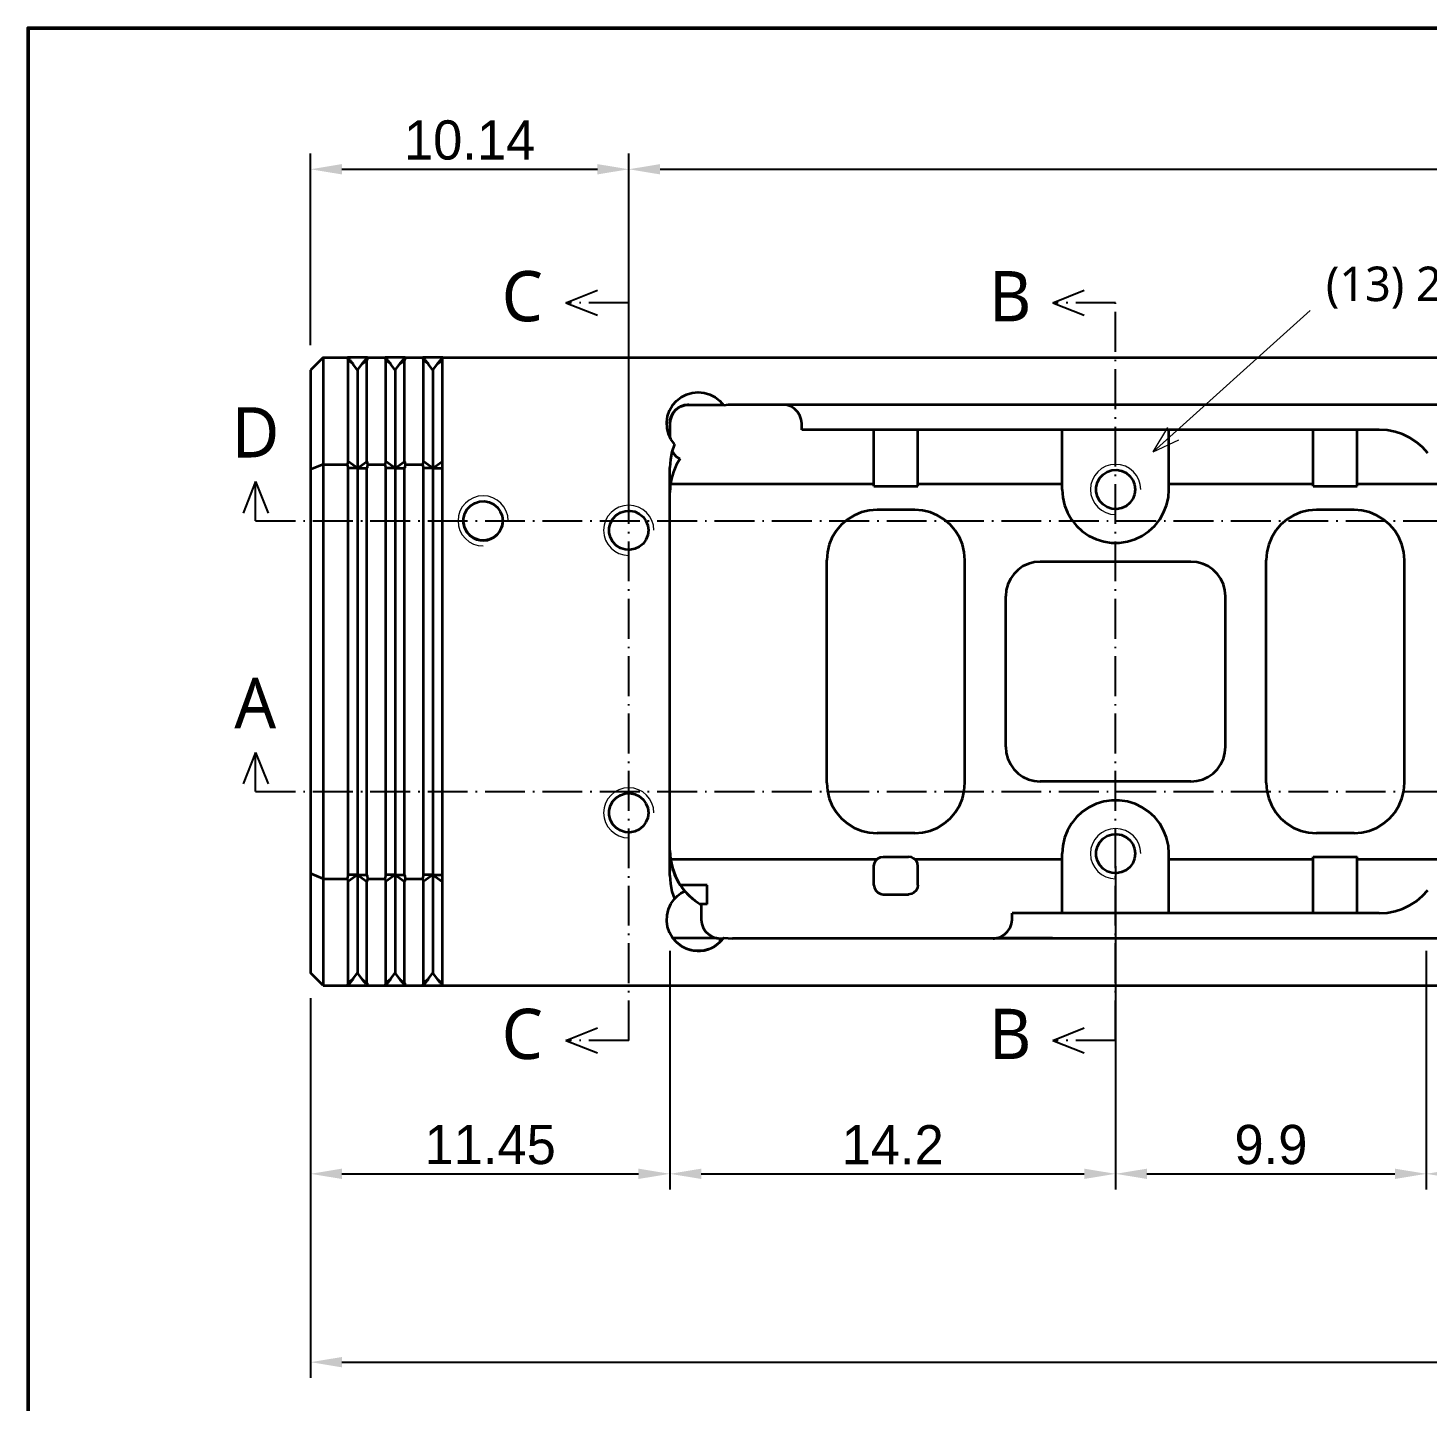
# Model space of a CAD drawing. Header units: millimetres. Extents: x 0 to 420, y 0 to 297.
# Drawn here: x 10 to 99.2, y 199.5 to 287 of the extents above; entities that cross this region are included whole.
import ezdxf

# ---------------------------------------------------------------- set-up
doc = ezdxf.new("R2010")
doc.units = ezdxf.units.MM
doc.linetypes.add('DASHDOT', pattern=[3.556, 2.54, -0.508, 0, -0.508])
for name, color, linetype, lineweight in [('BORDER', 7, 'Continuous', 50), ('CUTLINE', 1, 'DASHDOT', 25), ('DIM', 5, 'Continuous', 13), ('HATCH', 8, 'Continuous', 9), ('TEXT', 7, 'Continuous', 18), ('VISIBLE', 7, 'Continuous', 35)]:
    doc.layers.add(name, color=color, linetype=linetype, lineweight=lineweight)
doc.styles.add('OpenSans', font='OpenSans-Regular.ttf')
doc.dimstyles.new('FK', dxfattribs={"dimtxt": 2.5, "dimasz": 2, "dimexe": 1, "dimexo": 0.8, "dimgap": 0.6, "dimtad": 1, "dimdec": 3, "dimlfac": 0.5, "dimdsep": 46, "dimcen": 2.5, "dimclrd": 5, "dimclre": 5, "dimclrt": 7, "dimazin": 3, "dimtfac": 1, "dimtmove": 0, "dimatfit": 3})

msp = doc.modelspace()

# ---------------------------------------------------------------- linework, layer by layer
at = {"layer": 'BORDER'}
msp.add_lwpolyline([(10, 10), (410, 10), (410, 287), (10, 287)], close=True, dxfattribs=at)
at = {"layer": 'CUTLINE'}
for p, q in [((44.28, 269.5), (46.28, 270.3)), ((75.3, 269.5), (77.3, 270.3)), ((48.28, 269.5), (44.28, 269.5)), ((44.28, 269.5), (46.28, 268.7)), ((48.28, 222.5), (48.28, 269.5)), ((79.3, 269.5), (75.3, 269.5)), ((75.3, 269.5), (77.3, 268.7)), ((79.3, 222.5), (79.3, 269.5)), ((24.5, 258.1), (23.7, 256.1)), ((24.5, 255.6), (24.5, 258.1)), ((24.5, 258.1), (25.3, 256.1)), ((24.5, 255.6), (229.9, 255.6)), ((24.5, 240.85), (23.7, 238.85)), ((24.5, 238.35), (24.5, 240.85)), ((24.5, 240.85), (25.3, 238.85)), ((24.5, 238.35), (229.9, 238.35)), ((44.28, 222.5), (46.28, 223.3)), ((75.3, 222.5), (77.3, 223.3)), ((48.28, 222.5), (44.28, 222.5)), ((44.28, 222.5), (46.28, 221.7)), ((79.3, 222.5), (75.3, 222.5)), ((75.3, 222.5), (77.3, 221.7))]:
    msp.add_line(p, q, dxfattribs=at)
at = {"layer": 'DIM'}
for q in [(91.7, 269), (82.6223, 261.5457), (83.334, 260.755)]:
    msp.add_line((81.7, 260), q, dxfattribs=at)
at = {"layer": 'HATCH'}
for centre in [(79.3, 257.6), (39, 255.6), (48.28, 255), (48.28, 237), (79.3, 234.4)]:
    msp.add_arc(centre, 1.6, 0, 270, dxfattribs=at)
at = {"layer": 'VISIBLE'}
for points in [[(28.8, 266), (28, 265.2)], [(28.8, 266), (30.3506, 266)], [(28.8, 266), (28.8, 259.2)], [(30.3506, 266), (30.3517, 266), (30.3528, 266), (30.3538, 266), (30.3549, 266), (30.3559, 266), (30.357, 266), (30.358, 266), (30.359, 266), (30.36, 266), (30.361, 266), (30.362, 266), (30.3629, 266), (30.3639, 266), (30.3648, 266)], [(30.4, 265.8243), (30.3998, 265.8365), (30.399, 265.8487), (30.3978, 265.861), (30.396, 265.8732), (30.3938, 265.8856), (30.391, 265.8979), (30.3878, 265.9104), (30.384, 265.9229), (30.3797, 265.9355), (30.3749, 265.9481), (30.3696, 265.9609), (30.3638, 265.9738), (30.3575, 265.9868), (30.3506, 266)], [(31.6352, 266), (30.3648, 266)], [(30.3648, 266), (30.402, 265.9605), (30.4367, 265.9233), (30.4691, 265.8882), (30.4994, 265.8552), (30.5275, 265.824), (30.5538, 265.7945), (30.5781, 265.7667), (30.6008, 265.7404), (30.6218, 265.7155), (30.6413, 265.6919), (30.6593, 265.6695), (30.6759, 265.6482), (30.6911, 265.6279), (30.7051, 265.6085)], [(31.2949, 265.6085), (31.3089, 265.6279), (31.3241, 265.6482), (31.3407, 265.6695), (31.3587, 265.6919), (31.3782, 265.7155), (31.3992, 265.7404), (31.4219, 265.7667), (31.4462, 265.7945), (31.4725, 265.824), (31.5006, 265.8552), (31.5309, 265.8882), (31.5633, 265.9233), (31.598, 265.9605), (31.6352, 266)], [(31.6494, 266), (31.6425, 265.9868), (31.6362, 265.9738), (31.6304, 265.9609), (31.6251, 265.9481), (31.6203, 265.9355), (31.616, 265.9229), (31.6122, 265.9104), (31.609, 265.8979), (31.6062, 265.8856), (31.604, 265.8732), (31.6022, 265.861), (31.601, 265.8487), (31.6002, 265.8365), (31.6, 265.8243)], [(31.6352, 266), (31.6361, 266), (31.6371, 266), (31.638, 266), (31.639, 266), (31.64, 266), (31.641, 266), (31.642, 266), (31.643, 266), (31.6441, 266), (31.6451, 266), (31.6462, 266), (31.6472, 266), (31.6483, 266), (31.6494, 266)], [(31.6494, 266), (32.7506, 266)], [(32.7506, 266), (32.7517, 266), (32.7528, 266), (32.7538, 266), (32.7549, 266), (32.7559, 266), (32.757, 266), (32.758, 266), (32.759, 266), (32.76, 266), (32.761, 266), (32.762, 266), (32.7629, 266), (32.7639, 266), (32.7648, 266)], [(32.8, 265.8243), (32.7998, 265.8365), (32.799, 265.8487), (32.7978, 265.861), (32.796, 265.8732), (32.7938, 265.8856), (32.791, 265.8979), (32.7878, 265.9104), (32.784, 265.9229), (32.7797, 265.9355), (32.7749, 265.9481), (32.7696, 265.9609), (32.7638, 265.9738), (32.7575, 265.9868), (32.7506, 266)], [(34.0352, 266), (32.7648, 266)], [(32.7648, 266), (32.802, 265.9605), (32.8367, 265.9233), (32.8691, 265.8882), (32.8994, 265.8552), (32.9275, 265.824), (32.9538, 265.7945), (32.9781, 265.7667), (33.0008, 265.7404), (33.0218, 265.7155), (33.0413, 265.6919), (33.0593, 265.6695), (33.0759, 265.6482), (33.0911, 265.6279), (33.1051, 265.6085)], [(33.6949, 265.6085), (33.7089, 265.6279), (33.7241, 265.6482), (33.7407, 265.6695), (33.7587, 265.6919), (33.7782, 265.7155), (33.7992, 265.7404), (33.8219, 265.7667), (33.8462, 265.7945), (33.8725, 265.824), (33.9006, 265.8552), (33.9309, 265.8882), (33.9633, 265.9233), (33.998, 265.9605), (34.0352, 266)], [(34.0494, 266), (34.0425, 265.9868), (34.0362, 265.9738), (34.0304, 265.9609), (34.0251, 265.9481), (34.0203, 265.9355), (34.016, 265.9229), (34.0122, 265.9104), (34.009, 265.8979), (34.0062, 265.8856), (34.004, 265.8732), (34.0022, 265.861), (34.001, 265.8487), (34.0002, 265.8365), (34, 265.8243)], [(34.0352, 266), (34.0361, 266), (34.0371, 266), (34.038, 266), (34.039, 266), (34.04, 266), (34.041, 266), (34.042, 266), (34.043, 266), (34.0441, 266), (34.0451, 266), (34.0462, 266), (34.0472, 266), (34.0483, 266), (34.0494, 266)], [(34.0494, 266), (35.1506, 266)], [(35.1506, 266), (35.1517, 266), (35.1528, 266), (35.1538, 266), (35.1549, 266), (35.1559, 266), (35.157, 266), (35.158, 266), (35.159, 266), (35.16, 266), (35.161, 266), (35.162, 266), (35.1629, 266), (35.1639, 266), (35.1648, 266)], [(35.2, 265.8243), (35.1998, 265.8365), (35.199, 265.8487), (35.1978, 265.861), (35.196, 265.8732), (35.1938, 265.8856), (35.191, 265.8979), (35.1878, 265.9104), (35.184, 265.9229), (35.1797, 265.9355), (35.1749, 265.9481), (35.1696, 265.9609), (35.1638, 265.9738), (35.1575, 265.9868), (35.1506, 266)], [(36.4352, 266), (35.1648, 266)], [(35.1648, 266), (35.202, 265.9605), (35.2367, 265.9233), (35.2691, 265.8882), (35.2994, 265.8552), (35.3275, 265.824), (35.3538, 265.7945), (35.3781, 265.7667), (35.4008, 265.7404), (35.4218, 265.7155), (35.4413, 265.6919), (35.4593, 265.6695), (35.4759, 265.6482), (35.4911, 265.6279), (35.5051, 265.6085)], [(36.0949, 265.6085), (36.1089, 265.6279), (36.1241, 265.6482), (36.1407, 265.6695), (36.1587, 265.6919), (36.1782, 265.7155), (36.1992, 265.7404), (36.2219, 265.7667), (36.2462, 265.7945), (36.2725, 265.824), (36.3006, 265.8552), (36.3309, 265.8882), (36.3633, 265.9233), (36.398, 265.9605), (36.4352, 266)], [(36.4, 265.9461), (36.4034, 265.9498), (36.4068, 265.9535), (36.4102, 265.9573), (36.4137, 265.9611), (36.4171, 265.9649), (36.4206, 265.9687), (36.4241, 265.9725), (36.4277, 265.9764), (36.4312, 265.9803), (36.4348, 265.9842), (36.4384, 265.9881), (36.4421, 265.992), (36.4457, 265.996), (36.4494, 266)], [(36.4, 265.9461), (36.4, 265.9396), (36.4, 265.9327), (36.4, 265.9254), (36.4, 265.9178), (36.4, 265.9099), (36.4, 265.9017), (36.4, 265.8931), (36.4, 265.8842), (36.4, 265.8749), (36.4, 265.8654), (36.4, 265.8556), (36.4, 265.8454), (36.4, 265.835), (36.4, 265.8243)], [(36.4352, 266), (36.4361, 266), (36.4371, 266), (36.438, 266), (36.439, 266), (36.44, 266), (36.441, 266), (36.442, 266), (36.443, 266), (36.4441, 266), (36.4451, 266), (36.4462, 266), (36.4472, 266), (36.4483, 266), (36.4494, 266)], [(36.4494, 266), (203.2506, 266)], [(28, 265.2), (28, 258.8686)], [(30.4, 259.3757), (30.4, 265.8243)], [(30.7051, 265.6085), (30.4, 265.8243)], [(31, 265.1915), (30.7051, 265.6085)], [(31, 265.1915), (31.2949, 265.6085)], [(31, 265.1915), (31, 258.9515)], [(31.2949, 265.6085), (31.6, 265.8243)], [(31.6, 259.3757), (31.6, 265.8243)], [(32.8, 259.3757), (32.8, 265.8243)], [(33.1051, 265.6085), (32.8, 265.8243)], [(33.4, 265.1915), (33.1051, 265.6085)], [(33.4, 265.1915), (33.6949, 265.6085)], [(33.4, 265.1915), (33.4, 258.9515)], [(33.6949, 265.6085), (34, 265.8243)], [(34, 259.3757), (34, 265.8243)], [(35.2, 259.3757), (35.2, 265.8243)], [(35.5051, 265.6085), (35.2, 265.8243)], [(35.8, 265.1915), (35.5051, 265.6085)], [(35.8, 265.1915), (36.0949, 265.6085)], [(35.8, 265.1915), (35.8, 258.9515)], [(36.0949, 265.6085), (36.4, 265.8243)], [(36.4, 265.8243), (36.4, 259.3757)], [(51.1881, 260.4907), (50.9677, 260.8005), (50.8098, 261.1464), (50.7203, 261.516), (50.7023, 261.8959), (50.7565, 262.2722), (50.8811, 262.6315), (51.0713, 262.9608), (51.3204, 263.248), (51.6195, 263.483), (51.9575, 263.6571), (52.3224, 263.764), (52.701, 263.8), (53.0795, 263.7637), (53.4443, 263.6563), (53.7822, 263.4819), (54.081, 263.2467), (54.3298, 262.9592)], [(52.1, 263), (51.833, 262.9699), (51.5793, 262.8812), (51.3518, 262.7382), (51.1618, 262.5482), (51.0188, 262.3207), (50.9301, 262.067), (50.9, 261.8)], [(50.9, 261.8), (50.9232, 262.0348), (50.9894, 262.2545), (51.0938, 262.454), (51.2327, 262.6293), (51.4043, 262.7777), (51.6081, 262.8946), (51.8433, 262.9722), (52.1, 263)], [(51.1652, 262.5524), (51.1518, 262.5355), (51.1387, 262.5183), (51.1259, 262.5008), (51.1135, 262.4832), (51.1013, 262.4653), (51.0895, 262.4472), (51.078, 262.4289), (51.0668, 262.4104), (51.056, 262.3917), (51.0455, 262.3728), (51.0354, 262.3537), (51.0256, 262.3345), (51.0161, 262.315), (51.007, 262.2954)], [(51.4831, 262.8293), (51.4574, 262.8134), (51.432, 262.7969), (51.4071, 262.7798), (51.3826, 262.762), (51.3586, 262.7436), (51.3351, 262.7246), (51.312, 262.705), (51.2894, 262.6849), (51.2674, 262.6642), (51.2459, 262.6429), (51.2249, 262.6211), (51.2045, 262.5988), (51.1846, 262.5759), (51.1653, 262.5526)], [(51.5188, 262.8498), (51.5162, 262.8484), (51.5137, 262.847), (51.5111, 262.8456), (51.5085, 262.8441), (51.506, 262.8427), (51.5034, 262.8412), (51.5009, 262.8397), (51.4984, 262.8383), (51.4958, 262.8368), (51.4933, 262.8353), (51.4908, 262.8338), (51.4882, 262.8323), (51.4857, 262.8308), (51.4832, 262.8293)], [(51.5796, 262.8813), (51.5752, 262.8792), (51.5708, 262.877), (51.5664, 262.8748), (51.562, 262.8727), (51.5577, 262.8705), (51.5533, 262.8682), (51.549, 262.866), (51.5446, 262.8638), (51.5403, 262.8615), (51.536, 262.8592), (51.5317, 262.8569), (51.5274, 262.8546), (51.5231, 262.8522), (51.5188, 262.8499)], [(51.6718, 262.921), (51.6718, 262.921), (51.6717, 262.921), (51.6717, 262.921), (51.6717, 262.921), (51.6717, 262.921), (51.6717, 262.921), (51.6717, 262.921), (51.6717, 262.921), (51.6717, 262.921), (51.6717, 262.921), (51.6717, 262.921), (51.6717, 262.921), (51.6717, 262.9209), (51.6717, 262.9209)], [(51.6889, 262.9274), (51.6889, 262.9274), (51.6888, 262.9274), (51.6888, 262.9274), (51.6888, 262.9274), (51.6888, 262.9274), (51.6888, 262.9273), (51.6888, 262.9273), (51.6888, 262.9273), (51.6888, 262.9273), (51.6888, 262.9273), (51.6887, 262.9273), (51.6887, 262.9273), (51.6887, 262.9273), (51.6887, 262.9273)], [(51.9049, 262.984), (51.8938, 262.9821), (51.8827, 262.9802), (51.8717, 262.9781), (51.8607, 262.9759), (51.8497, 262.9736), (51.8387, 262.9712), (51.8277, 262.9687), (51.8168, 262.9661), (51.8059, 262.9634), (51.795, 262.9606), (51.7841, 262.9577), (51.7733, 262.9547), (51.7625, 262.9516), (51.7517, 262.9483)], [(51.9071, 262.9844), (51.9071, 262.9844), (51.9071, 262.9844), (51.9071, 262.9844), (51.9071, 262.9844), (51.907, 262.9844), (51.907, 262.9844), (51.907, 262.9844), (51.907, 262.9844), (51.907, 262.9844), (51.907, 262.9844), (51.907, 262.9844), (51.907, 262.9844), (51.907, 262.9844), (51.9069, 262.9844)], [(52.1, 263), (52.0938, 263), (52.0876, 262.9999), (52.0814, 262.9999), (52.0753, 262.9997), (52.0691, 262.9996), (52.0629, 262.9994), (52.0567, 262.9992), (52.0505, 262.999), (52.0443, 262.9987), (52.0382, 262.9984), (52.032, 262.9981), (52.0258, 262.9977), (52.0196, 262.9973), (52.0134, 262.9969)], [(52.1, 263), (54.3, 263)], [(54.9, 263), (54.6142, 262.9898), (54.3298, 262.9592)], [(210.7, 263), (54.9, 263)], [(59.3, 261.8), (59.2699, 262.067), (59.1812, 262.3207), (59.0382, 262.5482), (58.8482, 262.7382), (58.6207, 262.8812), (58.367, 262.9699), (58.1, 263)], [(50.9, 261.8), (50.9, 260.9282)], [(50.9309, 262.0706), (50.9298, 262.0657), (50.9287, 262.0608), (50.9276, 262.056), (50.9266, 262.0511), (50.9255, 262.0462), (50.9245, 262.0413), (50.9235, 262.0364), (50.9225, 262.0315), (50.9216, 262.0266), (50.9207, 262.0217), (50.9197, 262.0168), (50.9189, 262.0119), (50.918, 262.0069), (50.9171, 262.002)], [(59.3, 261.4), (59.3, 261.8)], [(96.1, 261.4), (59.3, 261.4)], [(63.9, 257.8), (63.9, 261.4)], [(66.7, 257.8), (66.7, 261.4)], [(75.9, 257.6), (75.9, 261.4)], [(82.7, 257.6), (82.7, 261.4)], [(91.9, 257.8), (91.9, 261.4)], [(94.7, 257.8), (94.7, 261.4)], [(99.207, 259.9192), (98.8627, 260.2926), (98.4739, 260.6194), (98.0467, 260.8943), (97.5882, 261.1129), (97.1057, 261.2715), (96.6069, 261.3677), (96.1, 261.4)], [(51.1881, 260.4907), (51.0289, 260.0074), (50.9324, 259.5078), (50.9, 259)], [(51.0379, 260.0414), (51.1668, 259.8456), (51.3312, 259.6786), (51.5249, 259.5468)], [(51.0379, 260.0414), (51.132, 259.8908), (51.2467, 259.7563), (51.3789, 259.6408), (51.5249, 259.5468)], [(28.8, 259.2), (28, 258.8686)], [(28, 258.8686), (28, 233.1314)], [(28.8, 259.2), (28.8, 232.8)], [(28.8, 259.2), (30.3506, 259.2)], [(30.3506, 259.2), (30.3575, 259.2132), (30.3638, 259.2262), (30.3696, 259.2391), (30.3749, 259.2519), (30.3797, 259.2645), (30.384, 259.2771), (30.3878, 259.2896), (30.391, 259.3021), (30.3938, 259.3144), (30.396, 259.3268), (30.3978, 259.339), (30.399, 259.3513), (30.3998, 259.3635), (30.4, 259.3757)], [(30.4, 258.9515), (30.3998, 258.9688), (30.399, 258.9861), (30.3978, 259.0034), (30.396, 259.0207), (30.3938, 259.0382), (30.391, 259.0557), (30.3878, 259.0733), (30.384, 259.0909), (30.3797, 259.1087), (30.3749, 259.1267), (30.3696, 259.1447), (30.3638, 259.163), (30.3575, 259.1814), (30.3506, 259.2)], [(31, 258.9515), (30.4, 259.3757)], [(30.4, 233.0485), (30.4, 258.9515)], [(31, 258.9515), (30.4, 258.9515)], [(31, 258.9515), (31.6, 259.3757)], [(31, 258.9515), (31, 233.0485)], [(31, 258.9515), (31.6, 258.9515)], [(31.6, 259.3757), (31.6002, 259.3635), (31.601, 259.3513), (31.6022, 259.339), (31.604, 259.3268), (31.6062, 259.3144), (31.609, 259.3021), (31.6122, 259.2896), (31.616, 259.2771), (31.6203, 259.2645), (31.6251, 259.2519), (31.6304, 259.2391), (31.6362, 259.2262), (31.6425, 259.2132), (31.6494, 259.2)], [(31.6494, 259.2), (31.6425, 259.1814), (31.6362, 259.163), (31.6304, 259.1447), (31.6251, 259.1267), (31.6203, 259.1087), (31.616, 259.0909), (31.6122, 259.0733), (31.609, 259.0557), (31.6062, 259.0382), (31.604, 259.0207), (31.6022, 259.0034), (31.601, 258.9861), (31.6002, 258.9688), (31.6, 258.9515)], [(31.6, 233.0485), (31.6, 258.9515)], [(31.6494, 259.2), (32.7506, 259.2)], [(32.7506, 259.2), (32.7575, 259.2132), (32.7638, 259.2262), (32.7696, 259.2391), (32.7749, 259.2519), (32.7797, 259.2645), (32.784, 259.2771), (32.7878, 259.2896), (32.791, 259.3021), (32.7938, 259.3144), (32.796, 259.3268), (32.7978, 259.339), (32.799, 259.3513), (32.7998, 259.3635), (32.8, 259.3757)], [(32.8, 258.9515), (32.7998, 258.9688), (32.799, 258.9861), (32.7978, 259.0034), (32.796, 259.0207), (32.7938, 259.0382), (32.791, 259.0557), (32.7878, 259.0733), (32.784, 259.0909), (32.7797, 259.1087), (32.7749, 259.1267), (32.7696, 259.1447), (32.7638, 259.163), (32.7575, 259.1814), (32.7506, 259.2)], [(33.4, 258.9515), (32.8, 259.3757)], [(32.8, 233.0485), (32.8, 258.9515)], [(33.4, 258.9515), (32.8, 258.9515)], [(33.4, 258.9515), (34, 259.3757)], [(33.4, 258.9515), (33.4, 233.0485)], [(33.4, 258.9515), (34, 258.9515)], [(34, 259.3757), (34.0002, 259.3635), (34.001, 259.3513), (34.0022, 259.339), (34.004, 259.3268), (34.0062, 259.3144), (34.009, 259.3021), (34.0122, 259.2896), (34.016, 259.2771), (34.0203, 259.2645), (34.0251, 259.2519), (34.0304, 259.2391), (34.0362, 259.2262), (34.0425, 259.2132), (34.0494, 259.2)], [(34.0494, 259.2), (34.0425, 259.1814), (34.0362, 259.163), (34.0304, 259.1447), (34.0251, 259.1267), (34.0203, 259.1087), (34.016, 259.0909), (34.0122, 259.0733), (34.009, 259.0557), (34.0062, 259.0382), (34.004, 259.0207), (34.0022, 259.0034), (34.001, 258.9861), (34.0002, 258.9688), (34, 258.9515)], [(34, 233.0485), (34, 258.9515)], [(34.0494, 259.2), (35.1506, 259.2)], [(35.1506, 259.2), (35.1575, 259.2132), (35.1638, 259.2262), (35.1696, 259.2391), (35.1749, 259.2519), (35.1797, 259.2645), (35.184, 259.2771), (35.1878, 259.2896), (35.191, 259.3021), (35.1938, 259.3144), (35.196, 259.3268), (35.1978, 259.339), (35.199, 259.3513), (35.1998, 259.3635), (35.2, 259.3757)], [(35.2, 258.9515), (35.1998, 258.9688), (35.199, 258.9861), (35.1978, 259.0034), (35.196, 259.0207), (35.1938, 259.0382), (35.191, 259.0557), (35.1878, 259.0733), (35.184, 259.0909), (35.1797, 259.1087), (35.1749, 259.1267), (35.1696, 259.1447), (35.1638, 259.163), (35.1575, 259.1814), (35.1506, 259.2)], [(35.8, 258.9515), (35.2, 259.3757)], [(35.2, 233.0485), (35.2, 258.9515)], [(35.8, 258.9515), (35.2, 258.9515)], [(35.8, 258.9515), (36.4, 259.3757)], [(35.8, 258.9515), (35.8, 233.0485)], [(35.8, 258.9515), (36.4, 258.9515)], [(36.4, 259.3757), (36.4, 259.3513), (36.4, 259.3256), (36.4, 259.2987), (36.4, 259.2707), (36.4, 259.2417), (36.4, 259.2118), (36.4, 259.1811), (36.4, 259.1496), (36.4, 259.1176), (36.4, 259.085), (36.4, 259.052), (36.4, 259.0187), (36.4, 258.9851), (36.4, 258.9515)], [(36.4, 258.9515), (36.4, 233.0485)], [(51.5249, 259.5468), (51.3038, 259.1514), (51.1289, 258.7336), (51.0023, 258.2987), (50.9256, 257.8522), (50.9, 257.4)], [(50.9, 233), (50.9, 259)], [(51.5249, 259.5468), (51.4815, 259.477)], [(80.55, 257.6), (80.5107, 257.2891), (80.3954, 256.9978), (80.2112, 256.7443), (79.9698, 256.5446), (79.6863, 256.4112), (79.3785, 256.3525), (79.0658, 256.3721), (78.7678, 256.469), (78.5032, 256.6369), (78.2887, 256.8653), (78.1378, 257.1398), (78.0599, 257.4433), (78.0599, 257.7567), (78.1378, 258.0602), (78.2887, 258.3347), (78.5032, 258.5631), (78.7678, 258.731), (79.0658, 258.8279), (79.3785, 258.8475), (79.6863, 258.7888), (79.9698, 258.6554), (80.2112, 258.4557), (80.3954, 258.2022), (80.5107, 257.9109), (80.55, 257.6)], [(50.939, 257.9574), (63.9, 257.9574)], [(66.7, 257.9574), (75.9, 257.9574)], [(82.7, 257.9574), (91.9, 257.9574)], [(94.7, 257.9574), (214.7, 257.9574)], [(50.9134, 257.7273), (50.9, 257.4)], [(63.9, 257.8), (66.7, 257.8)], [(75.9, 257.6), (75.938, 257.0933), (76.0511, 256.5978), (76.2367, 256.1248), (76.4908, 255.6847), (76.8076, 255.2874), (77.1801, 254.9418), (77.6, 254.6555), (78.0578, 254.435), (78.5434, 254.2852), (79.0459, 254.2095), (79.5541, 254.2095), (80.0566, 254.2852), (80.5422, 254.435), (81, 254.6555), (81.4199, 254.9418), (81.7924, 255.2874), (82.1092, 255.6847), (82.3633, 256.1248), (82.5489, 256.5978), (82.662, 257.0933), (82.7, 257.6)], [(91.9, 257.8), (94.7, 257.8)], [(40.25, 255.6), (40.2107, 255.2891), (40.0954, 254.9978), (39.9112, 254.7443), (39.6698, 254.5446), (39.3863, 254.4112), (39.0785, 254.3525), (38.7658, 254.3721), (38.4678, 254.469), (38.2032, 254.6369), (37.9887, 254.8653), (37.8378, 255.1398), (37.7599, 255.4433), (37.7599, 255.7567), (37.8378, 256.0602), (37.9887, 256.3347), (38.2032, 256.5631), (38.4678, 256.731), (38.7658, 256.8279), (39.0785, 256.8475), (39.3863, 256.7888), (39.6698, 256.6554), (39.9112, 256.4557), (40.0954, 256.2022), (40.2107, 255.9109), (40.25, 255.6)], [(49.53, 255), (49.4907, 254.6891), (49.3754, 254.3978), (49.1912, 254.1443), (48.9498, 253.9446), (48.6663, 253.8112), (48.3585, 253.7525), (48.0458, 253.7721), (47.7478, 253.869), (47.4832, 254.0369), (47.2687, 254.2653), (47.1178, 254.5398), (47.0399, 254.8433), (47.0399, 255.1567), (47.1178, 255.4602), (47.2687, 255.7347), (47.4832, 255.9631), (47.7478, 256.131), (48.0458, 256.2279), (48.3585, 256.2475), (48.6663, 256.1888), (48.9498, 256.0554), (49.1912, 255.8557), (49.3754, 255.6022), (49.4907, 255.3109), (49.53, 255)], [(64.1, 256.3), (63.5994, 256.2606), (63.1111, 256.1434), (62.6472, 255.9512), (62.2191, 255.6889), (61.8373, 255.3627), (61.5111, 254.9809), (61.2488, 254.5528), (61.0566, 254.0889), (60.9394, 253.6006), (60.9, 253.1)], [(66.5, 256.3), (64.1, 256.3)], [(69.7, 253.1), (69.6606, 253.6006), (69.5434, 254.0889), (69.3512, 254.5528), (69.0889, 254.9809), (68.7627, 255.3627), (68.3809, 255.6889), (67.9528, 255.9512), (67.4889, 256.1434), (67.0006, 256.2606), (66.5, 256.3)], [(92.1, 256.3), (91.5994, 256.2606), (91.1111, 256.1434), (90.6472, 255.9512), (90.2191, 255.6889), (89.8373, 255.3627), (89.5111, 254.9809), (89.2488, 254.5528), (89.0566, 254.0889), (88.9394, 253.6006), (88.9, 253.1)], [(94.5, 256.3), (92.1, 256.3)], [(97.7, 253.1), (97.6606, 253.6006), (97.5434, 254.0889), (97.3512, 254.5528), (97.0889, 254.9809), (96.7627, 255.3627), (96.3809, 255.6889), (95.9528, 255.9512), (95.4889, 256.1434), (95.0006, 256.2606), (94.5, 256.3)], [(37.7548, 255.4901), (37.8007, 255.2477), (37.8912, 255.0229), (38.021, 254.8228), (38.1841, 254.653), (38.3742, 254.518), (38.5847, 254.421), (38.8096, 254.3646), (39.0427, 254.3507), (39.2749, 254.3806), (39.4975, 254.4533), (39.7032, 254.5665), (39.8849, 254.7172), (40.0369, 254.9019), (40.1522, 255.1154), (40.2249, 255.3507), (40.25, 255.6)], [(60.9, 238.9), (60.9, 253.1)], [(69.7, 238.9), (69.7, 253.1)], [(74.5, 253), (74.118, 252.9666), (73.7476, 252.8673), (73.4, 252.7053), (73.0859, 252.4853), (72.8147, 252.2141), (72.5947, 251.9), (72.4327, 251.5524), (72.3334, 251.182), (72.3, 250.8)], [(84.1, 253), (74.5, 253)], [(86.3, 250.8), (86.2666, 251.182), (86.1673, 251.5524), (86.0053, 251.9), (85.7853, 252.2141), (85.5141, 252.4853), (85.2, 252.7053), (84.8524, 252.8673), (84.482, 252.9666), (84.1, 253)], [(88.9, 238.9), (88.9, 253.1)], [(97.7, 238.9), (97.7, 253.1)], [(72.3, 241.2), (72.3, 250.8)], [(86.3, 241.2), (86.3, 250.8)], [(72.3, 241.2), (72.3334, 240.818), (72.4327, 240.4476), (72.5947, 240.1), (72.8147, 239.7859), (73.0859, 239.5147), (73.4, 239.2947), (73.7476, 239.1327), (74.118, 239.0334), (74.5, 239)], [(84.1, 239), (84.482, 239.0334), (84.8524, 239.1327), (85.2, 239.2947), (85.5141, 239.5147), (85.7853, 239.7859), (86.0053, 240.1), (86.1673, 240.4476), (86.2666, 240.818), (86.3, 241.2)], [(49.53, 237), (49.4907, 236.6891), (49.3754, 236.3978), (49.1912, 236.1443), (48.9498, 235.9446), (48.6663, 235.8112), (48.3585, 235.7525), (48.0458, 235.7721), (47.7478, 235.869), (47.4832, 236.0369), (47.2687, 236.2653), (47.1178, 236.5398), (47.0399, 236.8433), (47.0399, 237.1567), (47.1178, 237.4602), (47.2687, 237.7347), (47.4832, 237.9631), (47.7478, 238.131), (48.0458, 238.2279), (48.3585, 238.2475), (48.6663, 238.1888), (48.9498, 238.0554), (49.1912, 237.8557), (49.3754, 237.6022), (49.4907, 237.3109), (49.53, 237)], [(60.9, 238.9), (60.9394, 238.3994), (61.0566, 237.9111), (61.2488, 237.4472), (61.5111, 237.0191), (61.8373, 236.6373), (62.2191, 236.3111), (62.6472, 236.0488), (63.1111, 235.8566), (63.5994, 235.7394), (64.1, 235.7)], [(66.5, 235.7), (67.0006, 235.7394), (67.4889, 235.8566), (67.9528, 236.0488), (68.3809, 236.3111), (68.7627, 236.6373), (69.0889, 237.0191), (69.3512, 237.4472), (69.5434, 237.9111), (69.6606, 238.3994), (69.7, 238.9)], [(84.1, 239), (74.5, 239)], [(88.9, 238.9), (88.9394, 238.3994), (89.0566, 237.9111), (89.2488, 237.4472), (89.5111, 237.0191), (89.8373, 236.6373), (90.2191, 236.3111), (90.6472, 236.0488), (91.1111, 235.8566), (91.5994, 235.7394), (92.1, 235.7)], [(94.5, 235.7), (95.0006, 235.7394), (95.4889, 235.8566), (95.9528, 236.0488), (96.3809, 236.3111), (96.7627, 236.6373), (97.0889, 237.0191), (97.3512, 237.4472), (97.5434, 237.9111), (97.6606, 238.3994), (97.7, 238.9)], [(82.7, 234.4), (82.662, 234.9067), (82.5489, 235.4022), (82.3633, 235.8752), (82.1092, 236.3153), (81.7924, 236.7126), (81.4199, 237.0582), (81, 237.3445), (80.5422, 237.565), (80.0566, 237.7148), (79.5541, 237.7905), (79.0459, 237.7905), (78.5434, 237.7148), (78.0578, 237.565), (77.6, 237.3445), (77.1801, 237.0582), (76.8076, 236.7126), (76.4908, 236.3153), (76.2367, 235.8752), (76.0511, 235.4022), (75.938, 234.9067), (75.9, 234.4)], [(66.5, 235.7), (64.1, 235.7)], [(80.55, 234.4), (80.5107, 234.0891), (80.3954, 233.7978), (80.2112, 233.5443), (79.9698, 233.3446), (79.6863, 233.2112), (79.3785, 233.1525), (79.0658, 233.1721), (78.7678, 233.269), (78.5032, 233.4369), (78.2887, 233.6653), (78.1378, 233.9398), (78.0599, 234.2433), (78.0599, 234.5567), (78.1378, 234.8602), (78.2887, 235.1347), (78.5032, 235.3631), (78.7678, 235.531), (79.0658, 235.6279), (79.3785, 235.6475), (79.6863, 235.5888), (79.9698, 235.4554), (80.2112, 235.2557), (80.3954, 235.0022), (80.5107, 234.7109), (80.55, 234.4)], [(94.5, 235.7), (92.1, 235.7)], [(50.9, 234.6), (50.9396, 234.0386), (51.0576, 233.4884), (51.2516, 232.9602), (51.5178, 232.4644), (51.851, 232.0109)], [(50.9785, 233.8114), (50.936, 234.0644), (50.9279, 234.1286), (50.9254, 234.15)], [(50.9254, 234.15), (50.9289, 234.1199), (50.9408, 234.03), (51.0078, 233.6776), (51.0765, 233.425), (51.1771, 233.1371), (51.3123, 232.8313), (51.4791, 232.527), (51.6706, 232.2397), (51.8785, 231.9788), (52.0948, 231.7486), (52.3105, 231.5513), (52.695, 231.2626), (52.826, 231.1797), (52.863, 231.1575), (52.8758, 231.15)], [(50.939, 234.0426), (64.0949, 234.0426)], [(63.9, 233.6), (63.9294, 233.7854), (64.0146, 233.9527), (64.1473, 234.0854), (64.3146, 234.1706), (64.5, 234.2)], [(64.5, 234.2), (66.1, 234.2)], [(66.7, 233.6), (66.6706, 233.7854), (66.5854, 233.9527), (66.4527, 234.0854), (66.2854, 234.1706), (66.1, 234.2)], [(66.5051, 234.0426), (75.9, 234.0426)], [(75.9, 230.6), (75.9, 234.4)], [(82.7, 230.6), (82.7, 234.4)], [(82.7, 234.0426), (91.9, 234.0426)], [(91.9, 234.2), (94.7, 234.2)], [(91.9, 230.6), (91.9, 234.2)], [(94.7, 230.6), (94.7, 234.2)], [(94.7, 234.0426), (214.7, 234.0426)], [(28, 233.1314), (28, 226.8)], [(28.8, 232.8), (28, 233.1314)], [(30.3506, 232.8), (30.3575, 232.8186), (30.3638, 232.837), (30.3696, 232.8553), (30.3749, 232.8733), (30.3797, 232.8913), (30.384, 232.9091), (30.3878, 232.9267), (30.391, 232.9443), (30.3938, 232.9618), (30.396, 232.9793), (30.3978, 232.9966), (30.399, 233.0139), (30.3998, 233.0312), (30.4, 233.0485)], [(31, 233.0485), (30.4, 232.6243)], [(31, 233.0485), (30.4, 233.0485)], [(31, 233.0485), (31, 226.8085)], [(31, 233.0485), (31.6, 232.6243)], [(31, 233.0485), (31.6, 233.0485)], [(31.6, 233.0485), (31.6002, 233.0312), (31.601, 233.0139), (31.6022, 232.9966), (31.604, 232.9793), (31.6062, 232.9618), (31.609, 232.9443), (31.6122, 232.9267), (31.616, 232.9091), (31.6203, 232.8913), (31.6251, 232.8733), (31.6304, 232.8553), (31.6362, 232.837), (31.6425, 232.8186), (31.6494, 232.8)], [(32.7506, 232.8), (32.7575, 232.8186), (32.7638, 232.837), (32.7696, 232.8553), (32.7749, 232.8733), (32.7797, 232.8913), (32.784, 232.9091), (32.7878, 232.9267), (32.791, 232.9443), (32.7938, 232.9618), (32.796, 232.9793), (32.7978, 232.9966), (32.799, 233.0139), (32.7998, 233.0312), (32.8, 233.0485)], [(33.4, 233.0485), (32.8, 232.6243)], [(33.4, 233.0485), (32.8, 233.0485)], [(33.4, 233.0485), (33.4, 226.8085)], [(33.4, 233.0485), (34, 232.6243)], [(33.4, 233.0485), (34, 233.0485)], [(34, 233.0485), (34.0002, 233.0312), (34.001, 233.0139), (34.0022, 232.9966), (34.004, 232.9793), (34.0062, 232.9618), (34.009, 232.9443), (34.0122, 232.9267), (34.016, 232.9091), (34.0203, 232.8913), (34.0251, 232.8733), (34.0304, 232.8553), (34.0362, 232.837), (34.0425, 232.8186), (34.0494, 232.8)], [(35.1506, 232.8), (35.1575, 232.8186), (35.1638, 232.837), (35.1696, 232.8553), (35.1749, 232.8733), (35.1797, 232.8913), (35.184, 232.9091), (35.1878, 232.9267), (35.191, 232.9443), (35.1938, 232.9618), (35.196, 232.9793), (35.1978, 232.9966), (35.199, 233.0139), (35.1998, 233.0312), (35.2, 233.0485)], [(35.8, 233.0485), (35.2, 232.6243)], [(35.8, 233.0485), (35.2, 233.0485)], [(35.8, 233.0485), (35.8, 226.8085)], [(35.8, 233.0485), (36.4, 233.0485)], [(35.8, 233.0485), (36.4, 232.6243)], [(36.4, 233.0485), (36.4, 233.0149), (36.4, 232.9813), (36.4, 232.948), (36.4, 232.915), (36.4, 232.8824), (36.4, 232.8504), (36.4, 232.8189), (36.4, 232.7882), (36.4, 232.7583), (36.4, 232.7293), (36.4, 232.7013), (36.4, 232.6744), (36.4, 232.6487), (36.4, 232.6243)], [(50.9, 233), (50.9324, 232.4922), (51.0289, 231.9926), (51.1881, 231.5093)], [(51.0132, 233.6553), (51.0086, 233.6742)], [(51.0407, 233.5486), (51.0135, 233.6541)], [(51.0634, 233.4685), (51.0634, 233.4685)], [(51.0642, 233.4658), (51.0642, 233.4658)], [(51.065, 233.463), (51.065, 233.463)], [(51.0658, 233.4603), (51.0658, 233.4603)], [(51.0666, 233.4575), (51.0666, 233.4575)], [(51.0675, 233.4548), (51.0674, 233.4548)], [(51.0683, 233.452), (51.0683, 233.452)], [(51.0691, 233.4492), (51.0691, 233.4492)], [(51.0699, 233.4465), (51.0699, 233.4465)], [(51.0708, 233.4437), (51.0708, 233.4437)], [(51.0716, 233.4409), (51.0716, 233.4409)], [(51.0725, 233.4381), (51.0725, 233.4381)], [(51.0742, 233.4325), (51.0742, 233.4325)], [(51.0755, 233.428), (51.0755, 233.4281)], [(51.0774, 233.4221), (51.0761, 233.4261)], [(51.081, 233.4102), (51.078, 233.4201)], [(51.1145, 233.3078), (51.0825, 233.4056)], [(51.15, 233.2079), (51.15, 233.2079)], [(51.2045, 233.0692), (51.2045, 233.0693)], [(51.2064, 233.0646), (51.2064, 233.0646)], [(51.2084, 233.0599), (51.2084, 233.06)], [(51.2103, 233.0553), (51.2103, 233.0553)], [(51.4573, 232.5634), (51.2123, 233.0506)], [(63.9, 232.4), (63.9, 233.6)], [(66.7, 232.4), (66.7, 233.6)], [(28.8, 232.8), (30.3506, 232.8)], [(28.8, 232.8), (28.8, 226)], [(30.4, 232.6243), (30.3998, 232.6365), (30.399, 232.6487), (30.3978, 232.661), (30.396, 232.6732), (30.3938, 232.6856), (30.391, 232.6979), (30.3878, 232.7104), (30.384, 232.7229), (30.3797, 232.7355), (30.3749, 232.7481), (30.3696, 232.7609), (30.3638, 232.7738), (30.3575, 232.7868), (30.3506, 232.8)], [(30.4, 226.1757), (30.4, 232.6243)], [(31.6494, 232.8), (31.6425, 232.7868), (31.6362, 232.7738), (31.6304, 232.7609), (31.6251, 232.7481), (31.6203, 232.7355), (31.616, 232.7229), (31.6122, 232.7104), (31.609, 232.6979), (31.6062, 232.6856), (31.604, 232.6732), (31.6022, 232.661), (31.601, 232.6487), (31.6002, 232.6365), (31.6, 232.6243)], [(31.6, 226.1757), (31.6, 232.6243)], [(31.6494, 232.8), (32.7506, 232.8)], [(32.8, 232.6243), (32.7998, 232.6365), (32.799, 232.6487), (32.7978, 232.661), (32.796, 232.6732), (32.7938, 232.6856), (32.791, 232.6979), (32.7878, 232.7104), (32.784, 232.7229), (32.7797, 232.7355), (32.7749, 232.7481), (32.7696, 232.7609), (32.7638, 232.7738), (32.7575, 232.7868), (32.7506, 232.8)], [(32.8, 226.1757), (32.8, 232.6243)], [(34.0494, 232.8), (34.0425, 232.7868), (34.0362, 232.7738), (34.0304, 232.7609), (34.0251, 232.7481), (34.0203, 232.7355), (34.016, 232.7229), (34.0122, 232.7104), (34.009, 232.6979), (34.0062, 232.6856), (34.004, 232.6732), (34.0022, 232.661), (34.001, 232.6487), (34.0002, 232.6365), (34, 232.6243)], [(34, 226.1757), (34, 232.6243)], [(34.0494, 232.8), (35.1506, 232.8)], [(35.2, 232.6243), (35.1998, 232.6365), (35.199, 232.6487), (35.1978, 232.661), (35.196, 232.6732), (35.1938, 232.6856), (35.191, 232.6979), (35.1878, 232.7104), (35.184, 232.7229), (35.1797, 232.7355), (35.1749, 232.7481), (35.1696, 232.7609), (35.1638, 232.7738), (35.1575, 232.7868), (35.1506, 232.8)], [(35.2, 226.1757), (35.2, 232.6243)], [(36.4, 232.6243), (36.4, 226.1757)], [(51.1881, 231.5093), (51.385, 231.7069), (51.6074, 231.8752), (51.851, 232.0109)], [(51.5638, 232.3932), (51.5222, 232.4575)], [(53.276, 232.3932), (51.5638, 232.3932)], [(51.851, 232.0109), (52.1665, 231.6798), (52.5177, 231.3868), (52.9, 231.1359)], [(53.276, 231.1721), (53.276, 232.3932)], [(63.9, 232.4), (63.9294, 232.2146), (64.0146, 232.0473), (64.1473, 231.9146), (64.3146, 231.8294), (64.5, 231.8)], [(66.7, 232.4), (66.6706, 232.2146), (66.5854, 232.0473), (66.4527, 231.9146), (66.2854, 231.8294), (66.1, 231.8)], [(96.1, 230.6), (96.6069, 230.6323), (97.1057, 230.7285), (97.5882, 230.8871), (98.0467, 231.1057), (98.4739, 231.3806), (98.8627, 231.7074), (99.207, 232.0808)], [(54.3298, 229.0408), (54.081, 228.7533), (53.7822, 228.5181), (53.4443, 228.3437), (53.0795, 228.2363), (52.701, 228.2), (52.3224, 228.236), (51.9575, 228.3429), (51.6195, 228.517), (51.3204, 228.752), (51.0713, 229.0392), (50.8811, 229.3685), (50.7565, 229.7278), (50.7023, 230.1041), (50.7203, 230.484), (50.8098, 230.8536), (50.9677, 231.1995), (51.1881, 231.5093)], [(53.276, 231.1721), (52.8385, 231.1721)], [(52.9, 231.1359), (52.9, 230.2)], [(64.5, 231.8), (66.1, 231.8)], [(52.9, 230.2), (52.932, 229.9249), (53.0262, 229.6644), (53.1776, 229.4325), (53.3781, 229.2414), (53.6171, 229.1015), (53.8818, 229.02)], [(71.7182, 229.02), (71.9829, 229.1015), (72.2219, 229.2414), (72.4224, 229.4325), (72.5738, 229.6644), (72.668, 229.9249), (72.7, 230.2)], [(72.7, 230.2), (72.7, 230.6)], [(96.1, 230.6), (72.7, 230.6)], [(53.8818, 229.02), (51.0852, 229.02)], [(51.0852, 229.02), (51.3334, 228.7397), (51.6371, 228.5058), (51.8099, 228.409), (51.9963, 228.3279), (52.1963, 228.2645), (52.4083, 228.2214), (52.6302, 228.2012), (52.8585, 228.2063), (53.0886, 228.2381), (53.3156, 228.2971), (53.5342, 228.3823), (53.7401, 228.4917), (53.9294, 228.6225), (54.1, 228.7717)], [(53.8818, 229.02), (53.8973, 229.0173), (53.9127, 229.0147), (53.9282, 229.0124), (53.9437, 229.0102), (53.9593, 229.0083), (53.9749, 229.0065), (53.9905, 229.005), (54.0061, 229.0037), (54.0217, 229.0026), (54.0373, 229.0016), (54.053, 229.0009), (54.0687, 229.0004), (54.0843, 229.0001), (54.1, 229)], [(53.8818, 229.02), (54.1, 229)], [(54.1, 229), (54.3, 229)], [(54.1, 228.7717), (54.1, 229)], [(54.3298, 229.0408), (54.6142, 229.0102), (54.9, 229)], [(210.7, 229), (54.9, 229)], [(71.5, 229), (71.5157, 229.0001), (71.5313, 229.0004), (71.547, 229.0009), (71.5627, 229.0016), (71.5783, 229.0026), (71.5939, 229.0037), (71.6095, 229.005), (71.6251, 229.0065), (71.6407, 229.0083), (71.6563, 229.0102), (71.6718, 229.0124), (71.6873, 229.0147), (71.7027, 229.0173), (71.7182, 229.02)], [(71.7182, 229.02), (71.5, 229)], [(75.2789, 229.02), (75.2202, 229.02), (75.1243, 229.02), (74.9922, 229.02), (74.8251, 229.02), (74.6246, 229.02), (74.3926, 229.02), (74.1313, 229.02), (73.8432, 229.02), (73.5309, 229.02), (73.1976, 229.02), (72.8462, 229.02), (72.4802, 229.02), (72.103, 229.02), (71.7182, 229.02)], [(75.2789, 229.02), (71.7182, 229.02)], [(75.2789, 229), (75.2789, 229.02)], [(28.8, 226), (28, 226.8)], [(30.7051, 226.3915), (31, 226.8085)], [(31.2949, 226.3915), (31, 226.8085)], [(33.1051, 226.3915), (33.4, 226.8085)], [(33.6949, 226.3915), (33.4, 226.8085)], [(35.5051, 226.3915), (35.8, 226.8085)], [(36.0949, 226.3915), (35.8, 226.8085)], [(28.8, 226), (30.3506, 226)], [(30.3506, 226), (30.3575, 226.0132), (30.3638, 226.0262), (30.3696, 226.0391), (30.3749, 226.0519), (30.3797, 226.0645), (30.384, 226.0771), (30.3878, 226.0896), (30.391, 226.1021), (30.3938, 226.1144), (30.396, 226.1268), (30.3978, 226.139), (30.399, 226.1513), (30.3998, 226.1635), (30.4, 226.1757)], [(30.3648, 226), (30.3639, 226), (30.3629, 226), (30.362, 226), (30.361, 226), (30.36, 226), (30.359, 226), (30.358, 226), (30.357, 226), (30.3559, 226), (30.3549, 226), (30.3538, 226), (30.3528, 226), (30.3517, 226), (30.3506, 226)], [(30.7051, 226.3915), (30.6911, 226.3721), (30.6759, 226.3518), (30.6593, 226.3305), (30.6413, 226.3081), (30.6218, 226.2845), (30.6008, 226.2596), (30.5781, 226.2333), (30.5538, 226.2055), (30.5275, 226.176), (30.4994, 226.1448), (30.4691, 226.1118), (30.4367, 226.0767), (30.402, 226.0395), (30.3648, 226)], [(30.3648, 226), (31.6352, 226)], [(30.7051, 226.3915), (30.4, 226.1757)], [(31.6352, 226), (31.598, 226.0395), (31.5633, 226.0767), (31.5309, 226.1118), (31.5006, 226.1448), (31.4725, 226.176), (31.4462, 226.2055), (31.4219, 226.2333), (31.3992, 226.2596), (31.3782, 226.2845), (31.3587, 226.3081), (31.3407, 226.3305), (31.3241, 226.3518), (31.3089, 226.3721), (31.2949, 226.3915)], [(31.2949, 226.3915), (31.6, 226.1757)], [(31.6, 226.1757), (31.6002, 226.1635), (31.601, 226.1513), (31.6022, 226.139), (31.604, 226.1268), (31.6062, 226.1144), (31.609, 226.1021), (31.6122, 226.0896), (31.616, 226.0771), (31.6203, 226.0645), (31.6251, 226.0519), (31.6304, 226.0391), (31.6362, 226.0262), (31.6425, 226.0132), (31.6494, 226)], [(31.6494, 226), (31.6483, 226), (31.6472, 226), (31.6462, 226), (31.6451, 226), (31.6441, 226), (31.643, 226), (31.642, 226), (31.641, 226), (31.64, 226), (31.639, 226), (31.638, 226), (31.6371, 226), (31.6361, 226), (31.6352, 226)], [(31.6494, 226), (32.7506, 226)], [(32.7506, 226), (32.7575, 226.0132), (32.7638, 226.0262), (32.7696, 226.0391), (32.7749, 226.0519), (32.7797, 226.0645), (32.784, 226.0771), (32.7878, 226.0896), (32.791, 226.1021), (32.7938, 226.1144), (32.796, 226.1268), (32.7978, 226.139), (32.799, 226.1513), (32.7998, 226.1635), (32.8, 226.1757)], [(32.7648, 226), (32.7639, 226), (32.7629, 226), (32.762, 226), (32.761, 226), (32.76, 226), (32.759, 226), (32.758, 226), (32.757, 226), (32.7559, 226), (32.7549, 226), (32.7538, 226), (32.7528, 226), (32.7517, 226), (32.7506, 226)], [(33.1051, 226.3915), (33.0911, 226.3721), (33.0759, 226.3518), (33.0593, 226.3305), (33.0413, 226.3081), (33.0218, 226.2845), (33.0008, 226.2596), (32.9781, 226.2333), (32.9538, 226.2055), (32.9275, 226.176), (32.8994, 226.1448), (32.8691, 226.1118), (32.8367, 226.0767), (32.802, 226.0395), (32.7648, 226)], [(32.7648, 226), (34.0352, 226)], [(33.1051, 226.3915), (32.8, 226.1757)], [(34.0352, 226), (33.998, 226.0395), (33.9633, 226.0767), (33.9309, 226.1118), (33.9006, 226.1448), (33.8725, 226.176), (33.8462, 226.2055), (33.8219, 226.2333), (33.7992, 226.2596), (33.7782, 226.2845), (33.7587, 226.3081), (33.7407, 226.3305), (33.7241, 226.3518), (33.7089, 226.3721), (33.6949, 226.3915)], [(33.6949, 226.3915), (34, 226.1757)], [(34, 226.1757), (34.0002, 226.1635), (34.001, 226.1513), (34.0022, 226.139), (34.004, 226.1268), (34.0062, 226.1144), (34.009, 226.1021), (34.0122, 226.0896), (34.016, 226.0771), (34.0203, 226.0645), (34.0251, 226.0519), (34.0304, 226.0391), (34.0362, 226.0262), (34.0425, 226.0132), (34.0494, 226)], [(34.0494, 226), (34.0483, 226), (34.0472, 226), (34.0462, 226), (34.0451, 226), (34.0441, 226), (34.043, 226), (34.042, 226), (34.041, 226), (34.04, 226), (34.039, 226), (34.038, 226), (34.0371, 226), (34.0361, 226), (34.0352, 226)], [(34.0494, 226), (35.1506, 226)], [(35.1506, 226), (35.1575, 226.0132), (35.1638, 226.0262), (35.1696, 226.0391), (35.1749, 226.0519), (35.1797, 226.0645), (35.184, 226.0771), (35.1878, 226.0896), (35.191, 226.1021), (35.1938, 226.1144), (35.196, 226.1268), (35.1978, 226.139), (35.199, 226.1513), (35.1998, 226.1635), (35.2, 226.1757)], [(35.1648, 226), (35.1639, 226), (35.1629, 226), (35.162, 226), (35.161, 226), (35.16, 226), (35.159, 226), (35.158, 226), (35.157, 226), (35.1559, 226), (35.1549, 226), (35.1538, 226), (35.1528, 226), (35.1517, 226), (35.1506, 226)], [(35.5051, 226.3915), (35.4911, 226.3721), (35.4759, 226.3518), (35.4593, 226.3305), (35.4413, 226.3081), (35.4218, 226.2845), (35.4008, 226.2596), (35.3781, 226.2333), (35.3538, 226.2055), (35.3275, 226.176), (35.2994, 226.1448), (35.2691, 226.1118), (35.2367, 226.0767), (35.202, 226.0395), (35.1648, 226)], [(35.1648, 226), (36.4352, 226)], [(35.5051, 226.3915), (35.2, 226.1757)], [(36.4352, 226), (36.398, 226.0395), (36.3633, 226.0767), (36.3309, 226.1118), (36.3006, 226.1448), (36.2725, 226.176), (36.2462, 226.2055), (36.2219, 226.2333), (36.1992, 226.2596), (36.1782, 226.2845), (36.1587, 226.3081), (36.1407, 226.3305), (36.1241, 226.3518), (36.1089, 226.3721), (36.0949, 226.3915)], [(36.0949, 226.3915), (36.4, 226.1757)], [(36.4, 226.1757), (36.4, 226.165), (36.4, 226.1546), (36.4, 226.1444), (36.4, 226.1346), (36.4, 226.1251), (36.4, 226.1158), (36.4, 226.1069), (36.4, 226.0983), (36.4, 226.0901), (36.4, 226.0822), (36.4, 226.0746), (36.4, 226.0673), (36.4, 226.0604), (36.4, 226.0539)], [(36.4494, 226), (36.4457, 226.004), (36.4421, 226.008), (36.4384, 226.0119), (36.4348, 226.0158), (36.4312, 226.0197), (36.4277, 226.0236), (36.4241, 226.0275), (36.4206, 226.0313), (36.4171, 226.0351), (36.4137, 226.0389), (36.4102, 226.0427), (36.4068, 226.0465), (36.4034, 226.0502), (36.4, 226.0539)], [(36.4494, 226), (36.4483, 226), (36.4472, 226), (36.4462, 226), (36.4451, 226), (36.4441, 226), (36.443, 226), (36.442, 226), (36.441, 226), (36.44, 226), (36.439, 226), (36.438, 226), (36.4371, 226), (36.4361, 226), (36.4352, 226)], [(36.4494, 226), (203.2506, 226)]]:
    msp.add_lwpolyline(points, dxfattribs=at)

# ---------------------------------------------------------------- texts
at = {"layer": 'TEXT', "style": 'OpenSans'}
for s, height, p in [('C', 3.2, (40.1808, 268.316)), ('B', 3.2, (71.2254, 268.316)), ('(13) 2x KB boss, see B-B', 2.2, (92.7, 269.6)), ('D', 3.2, (22.9793, 259.636)), ('A', 3.2, (23.1497, 242.386)), ('C', 3.2, (40.1808, 221.316)), ('B', 3.2, (71.2254, 221.316))]:
    msp.add_text(s, height=height, dxfattribs=at).set_placement(p)

# ---------------------------------------------------------------- dimensions: what is measured, and where the dimension line sits
at = {"layer": 'DIM'}
for base, p1, p2 in [((28, 278), (28, 266), (48.28, 255)), ((48.28, 278), (48.28, 255), (219.9, 255)), ((50.9, 214), (50.9, 229), (79.3, 234.4)), ((79.3, 214), (79.3, 234.4), (99.1, 229)), ((28, 214), (28, 226), (50.9, 229)), ((99.1, 214), (99.1, 229), (214.7, 229)), ((28, 202), (28, 226), (226.4, 226))]:
    msp.add_linear_dim(base=base, p1=p1, p2=p2, dimstyle='FK', dxfattribs=at).render()

doc.saveas('drawing.dxf')
